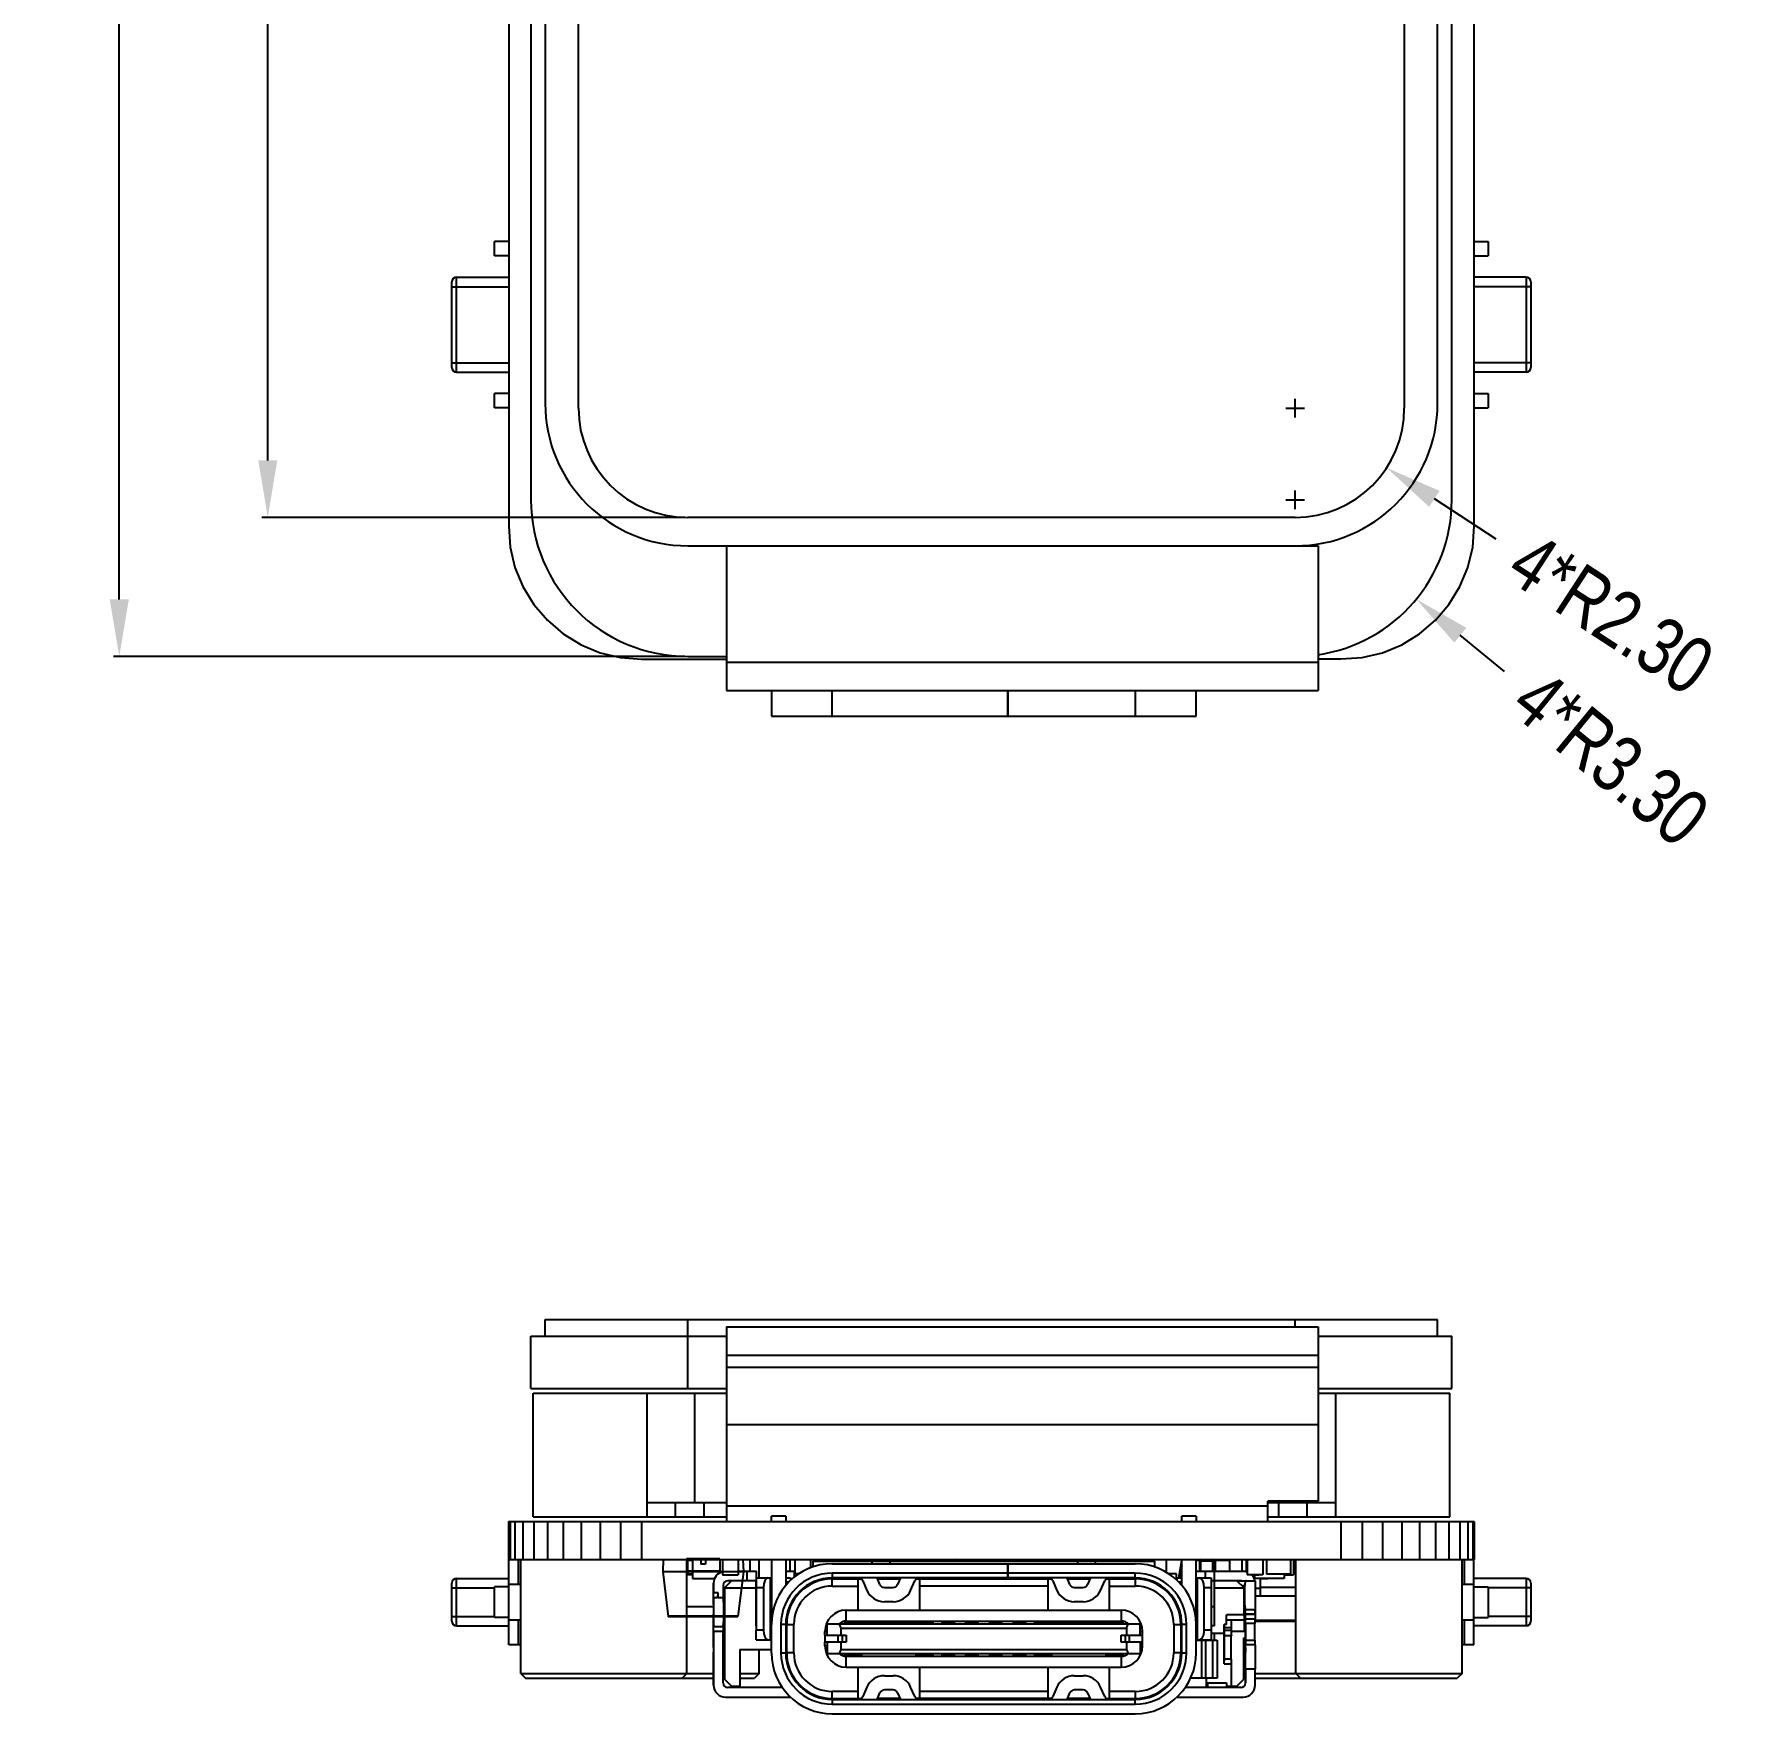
# Model space of a CAD drawing. Header units: inches. Extents: x -13 to 119, y -33 to 44.
# Drawn here: x 7.8 to 43.9, y -33.15 to 2.22 of the extents above; entities that cross this region are included whole.
import ezdxf

# ---------------------------------------------------------------- set-up
doc = ezdxf.new("R2010")
doc.units = ezdxf.units.IN
doc.header["$LTSCALE"] = 1.21
doc.header["$MEASUREMENT"] = 0
doc.header["$PDMODE"] = 3
doc.header["$PDSIZE"] = 0.3125
doc.layers.get('0').update_dxf_attribs({"linetype": 'CONTINUOUS'})
doc.layers.get('Defpoints').update_dxf_attribs({"linetype": 'CONTINUOUS'})
doc.layers.add('DIM', color=3, linetype='CONTINUOUS')
doc.styles.get("Standard").update_dxf_attribs({"font": 'txt', "width": 0.8})
doc.dimstyles.get("Standard").update_dxf_attribs({"dimtxt": 0.15625, "dimasz": 0.1875, "dimexe": 0.125, "dimexo": 0.0625, "dimgap": 0.09, "dimtad": 0, "dimtih": 1, "dimtoh": 1, "dimzin": 4, "dimdsep": 46, "dimtxsty": 'Standard', "dimblk": '_FILLED', "dimblk1": '_FILLED', "dimblk2": '_FILLED', "dimcen": 0.09, "dimazin": 1, "dimtp": 0.01, "dimtm": 0.01, "dimtfac": 1, "dimtofl": 0, "dimtmove": 0, "dimatfit": 3, "dimldrblk": '_FILLED', "dimfxl": 1, "dimtolj": 1, "dimtzin": 4, "dimarcsym": 0})

# ---------------------------------------------------------------- blocks, each defined once
blk = doc.blocks.new('_FILLED')
at = {"color": 0, "linetype": 'ByBlock'}
blk.add_solid([(0, 0), (-1, 0.167), (-1, -0.167)], dxfattribs=at)
blk = doc.blocks.new('*D2')
at = {"layer": 'Defpoints', "color": 0}
for p in [(21.562, 24.397), (12.721, -7.953), (21.562, -7.953)]:
    blk.add_point(p, dxfattribs=at)
at = {"layer": 'DIM', "color": 0, "lineweight": -2}
for p, q in [((21.499, 24.397), (12.596, 24.397)), ((12.721, 23.197), (12.721, 13.592)), ((12.721, -6.753), (12.721, 2.852)), ((21.499, -7.953), (12.596, -7.953))]:
    blk.add_line(p, q, dxfattribs=at)
at = {"layer": 'DIM', "color": 0, "lineweight": -2, "xscale": 1.2, "yscale": 1.2, "zscale": 1.2}
for p, rotation in [((12.721, 24.397), 90), ((12.721, -7.953), 270)]:
    blk.add_blockref('_FILLED', p, dxfattribs=dict(at, rotation=rotation))
at = {"layer": 'DIM', "color": 0, "insert": (12.721, 8.222), "char_height": 1.2, "attachment_point": 5, "rotation": 90}
blk.add_mtext('\\A1;32.35 LCD AA', dxfattribs=at)
blk = doc.blocks.new('*D14')
at = {"layer": 'Defpoints', "color": 0}
for p in [(21.562, 25.397), (9.594, -10.883), (21.562, -10.883)]:
    blk.add_point(p, dxfattribs=at)
at = {"layer": 'DIM', "color": 0, "lineweight": -2}
for p, q in [((21.499, 25.397), (9.469, 25.397)), ((9.594, 24.197), (9.594, 11.187)), ((9.594, -9.683), (9.594, 3.327)), ((21.499, -10.883), (9.469, -10.883))]:
    blk.add_line(p, q, dxfattribs=at)
at = {"layer": 'DIM', "color": 0, "lineweight": -2, "xscale": 1.2, "yscale": 1.2, "zscale": 1.2}
for p, rotation in [((9.594, 25.397), 90), ((9.594, -10.883), 270)]:
    blk.add_blockref('_FILLED', p, dxfattribs=dict(at, rotation=rotation))
at = {"layer": 'DIM', "color": 0, "insert": (9.594, 7.257), "char_height": 1.2, "attachment_point": 5, "rotation": 90}
blk.add_mtext('\\A1;36.28 LCM', dxfattribs=at)
blk = doc.blocks.new('*D19')
at = {"layer": 'Defpoints', "color": 0}
for p in [(34.352, -5.653), (36.279, -6.909)]:
    blk.add_point(p, dxfattribs=at)
at = {"layer": 'DIM', "color": 0, "lineweight": -2}
for p, q in [((34.154, -5.653), (34.55, -5.653)), ((34.352, -5.851), (34.352, -5.455)), ((38.583, -8.41), (37.284, -7.564))]:
    blk.add_line(p, q, dxfattribs=at)
at = {"layer": 'DIM', "color": 0, "lineweight": -2, "xscale": 1.2, "yscale": 1.2, "zscale": 1.2, "rotation": 146.9113772179473}
blk.add_blockref('_FILLED', (36.279, -6.909), dxfattribs=at)
at = {"layer": 'DIM', "color": 0, "insert": (41.004, -9.988), "char_height": 1.2, "attachment_point": 5, "rotation": 326.9114}
blk.add_mtext('\\A1;4*R2.30', dxfattribs=at)
blk = doc.blocks.new('*D20')
at = {"layer": 'Defpoints', "color": 0}
for p in [(34.352, -7.583), (36.903, -9.675)]:
    blk.add_point(p, dxfattribs=at)
at = {"layer": 'DIM', "color": 0, "lineweight": -2}
for p, q in [((34.352, -7.781), (34.352, -7.385)), ((34.154, -7.583), (34.55, -7.583)), ((38.759, -11.197), (37.831, -10.436))]:
    blk.add_line(p, q, dxfattribs=at)
at = {"layer": 'DIM', "color": 0, "lineweight": -2, "xscale": 1.2, "yscale": 1.2, "zscale": 1.2, "rotation": 140.6456642134006}
blk.add_blockref('_FILLED', (36.903, -9.675), dxfattribs=at)
at = {"layer": 'DIM', "color": 0, "insert": (40.994, -13.03), "char_height": 1.2, "attachment_point": 5, "rotation": 320.6457}
blk.add_mtext('\\A1;4*R3.30', dxfattribs=at)

msp = doc.modelspace()

# ---------------------------------------------------------------- linework, layer by layer
at = {"color": 7, "linetype": 'Continuous'}
for p, q in [((17.788, 22.649), (17.797, -8.141)), ((38.125, -8.141), (38.117, 22.649)), ((18.262, 22.097), (18.262, -7.583)), ((18.562, 22.097), (18.562, -5.553)), ((19.262, -5.653), (19.262, 22.097)), ((36.652, 22.097), (36.652, -5.653)), ((37.352, -5.553), (37.352, 22.097)), ((37.652, -7.583), (37.652, 22.097)), ((17.497, -2.446), (17.497, -2.146)), ((17.797, -2.146), (17.497, -2.146)), ((38.117, -2.146), (38.417, -2.146)), ((38.417, -2.146), (38.417, -2.446)), ((17.797, -2.446), (17.497, -2.446)), ((38.117, -2.446), (38.417, -2.446)), ((16.597, -4.796), (16.597, -2.996)), ((16.597, -3.096), (17.797, -3.096)), ((16.697, -4.896), (16.697, -2.896)), ((16.697, -2.896), (17.797, -2.896)), ((39.217, -2.896), (38.117, -2.896)), ((39.317, -3.096), (38.117, -3.096)), ((39.217, -2.896), (39.217, -4.896)), ((39.317, -2.996), (39.317, -4.796)), ((16.597, -4.696), (17.797, -4.696)), ((16.697, -4.896), (17.797, -4.896)), ((39.317, -4.696), (38.117, -4.696)), ((39.217, -4.896), (38.117, -4.896)), ((17.797, -5.346), (17.497, -5.346)), ((17.497, -5.646), (17.497, -5.346)), ((38.117, -5.346), (38.417, -5.346)), ((38.417, -5.346), (38.417, -5.646)), ((17.797, -5.646), (17.497, -5.646)), ((38.117, -5.646), (38.417, -5.646)), ((17.797, -8.141), (17.823, -8.579)), ((34.352, -7.953), (21.562, -7.953)), ((38.091, -8.579), (38.125, -8.141)), ((17.823, -8.579), (17.925, -9.006)), ((21.562, -8.553), (34.837, -8.553)), ((22.377, -8.553), (22.377, -11.603)), ((34.837, -8.553), (34.837, -11.603)), ((37.988, -9.006), (38.091, -8.579)), ((17.925, -9.006), (18.093, -9.412)), ((37.82, -9.412), (37.988, -9.006)), ((18.093, -9.412), (18.323, -9.786)), ((37.591, -9.786), (37.82, -9.412)), ((18.323, -9.786), (18.608, -10.12)), ((37.306, -10.12), (37.591, -9.786)), ((18.608, -10.12), (18.942, -10.406)), ((18.942, -10.406), (19.316, -10.635)), ((36.597, -10.635), (36.972, -10.406)), ((36.972, -10.406), (37.306, -10.12)), ((19.316, -10.635), (19.722, -10.803)), ((19.722, -10.803), (20.149, -10.906)), ((35.765, -10.906), (36.192, -10.803)), ((36.192, -10.803), (36.597, -10.635)), ((20.149, -10.906), (20.587, -10.94)), ((20.587, -10.94), (22.377, -10.939)), ((21.562, -10.883), (22.377, -10.883)), ((22.377, -11.003), (34.837, -11.003)), ((34.837, -10.932), (35.314, -10.931)), ((35.314, -10.931), (35.765, -10.906)), ((22.377, -11.603), (34.837, -11.603)), ((23.327, -11.603), (23.327, -12.138)), ((24.607, -12.137), (24.607, -11.603)), ((28.297, -11.603), (28.297, -12.137)), ((28.307, -11.722), (28.297, -11.722)), ((28.297, -11.807), (28.307, -11.807)), ((28.307, -12.137), (28.307, -11.603)), ((30.987, -11.603), (30.987, -12.137)), ((32.267, -12.137), (32.267, -11.603)), ((23.327, -12.138), (32.267, -12.137)), ((28.297, -12.037), (28.307, -12.037)), ((18.562, -25.2), (18.562, -24.85)), ((18.562, -24.85), (37.352, -24.85)), ((21.562, -26.3), (21.562, -24.85)), ((34.352, -25), (34.352, -24.85)), ((37.352, -25.2), (37.352, -24.85)), ((18.262, -26.3), (18.262, -25.2)), ((18.262, -25.2), (22.377, -25.2)), ((22.377, -25), (22.377, -29.1)), ((22.377, -25), (34.837, -25)), ((34.837, -25), (34.837, -28.672)), ((34.837, -25.2), (37.652, -25.2)), ((37.652, -26.3), (37.652, -25.2)), ((22.377, -25.6), (34.837, -25.6)), ((22.377, -25.849), (34.837, -25.849)), ((18.262, -26.3), (22.377, -26.3)), ((34.837, -26.3), (37.652, -26.3)), ((18.307, -29), (18.307, -26.4)), ((18.307, -26.4), (22.377, -26.4)), ((20.707, -29), (20.707, -26.4)), ((21.707, -26.4), (21.707, -28.7)), ((34.837, -26.4), (37.607, -26.4)), ((35.207, -29), (35.207, -26.4)), ((37.607, -29), (37.607, -26.4)), ((22.377, -27.059), (34.837, -27.059)), ((20.707, -28.7), (22.377, -28.7)), ((21.307, -29), (21.307, -28.7)), ((21.907, -29), (21.907, -28.7)), ((22.377, -28.774), (33.777, -28.774)), ((34.837, -28.672), (33.777, -28.672)), ((33.777, -29.1), (33.777, -28.672)), ((33.777, -28.7), (35.207, -28.7)), ((34.007, -29), (34.007, -28.7)), ((34.207, -28.672), (34.207, -28.7)), ((34.607, -29), (34.607, -28.7)), ((17.788, -29.1), (17.788, -29.9)), ((17.788, -29.1), (38.125, -29.1)), ((17.797, -29.1), (17.797, -29.9)), ((17.823, -29.1), (17.823, -29.9)), ((17.925, -29.1), (17.925, -29.9)), ((18.093, -29.1), (18.093, -29.9)), ((18.307, -29), (22.377, -29)), ((18.323, -29.1), (18.323, -29.9)), ((18.608, -29.1), (18.608, -29.9)), ((18.942, -29.1), (18.942, -29.9)), ((19.316, -29.1), (19.316, -29.9)), ((19.722, -29.1), (19.722, -29.9)), ((20.149, -29.1), (20.149, -29.9)), ((20.587, -29.1), (20.587, -29.9)), ((23.327, -29.1), (23.327, -28.99)), ((23.627, -28.99), (23.327, -28.99)), ((23.627, -28.99), (23.627, -29.1)), ((32.267, -28.99), (31.967, -28.99)), ((31.967, -29.1), (31.967, -28.99)), ((32.267, -28.99), (32.267, -29.1)), ((33.777, -29), (37.607, -29)), ((35.314, -29.1), (35.314, -29.9)), ((35.765, -29.1), (35.765, -29.9)), ((36.192, -29.1), (36.192, -29.9)), ((36.597, -29.1), (36.597, -29.9)), ((36.972, -29.1), (36.972, -29.9)), ((37.306, -29.1), (37.306, -29.9)), ((37.591, -29.1), (37.591, -29.9)), ((37.82, -29.1), (37.82, -29.9)), ((37.988, -29.1), (37.988, -29.9)), ((38.091, -29.1), (38.091, -29.9)), ((38.125, -29.1), (38.125, -29.9)), ((17.796, -29.9), (38.125, -29.9)), ((17.797, -31.7), (17.797, -29.9)), ((17.997, -30.428), (17.997, -29.9)), ((18.047, -32.3), (18.047, -29.9)), ((21.547, -32.3), (21.547, -29.9)), ((21.558, -29.925), (21.558, -30.2)), ((21.664, -29.925), (21.558, -29.925)), ((21.633, -29.9), (21.633, -29.925)), ((21.664, -29.9), (21.664, -30.3)), ((22.292, -29.9), (22.292, -30.225)), ((22.622, -29.9), (22.622, -30.225)), ((22.873, -29.9), (22.873, -30.15)), ((23.067, -30.29), (23.067, -29.9)), ((23.327, -29.9), (23.327, -31.27)), ((23.627, -29.9), (23.627, -30.446)), ((23.715, -29.9), (23.715, -30.15)), ((23.816, -29.9), (23.816, -30.2)), ((24.146, -29.9), (24.146, -30.078)), ((24.197, -29.94), (24.197, -30.059)), ((24.197, -29.94), (31.397, -29.94)), ((24.347, -29.94), (24.347, -29.9)), ((24.597, -29.9), (24.597, -29.94)), ((24.612, -29.94), (24.612, -29.9)), ((24.657, -29.94), (24.657, -29.9)), ((25.157, -29.94), (25.157, -29.9)), ((25.387, -29.9), (25.387, -29.94)), ((25.407, -29.94), (25.407, -29.9)), ((25.447, -29.99), (25.447, -29.94)), ((25.647, -29.9), (25.647, -29.94)), ((25.827, -29.99), (25.827, -29.94)), ((25.829, -29.9), (25.829, -29.94)), ((25.947, -29.94), (25.947, -29.9)), ((26.147, -29.9), (26.147, -29.94)), ((26.34, -29.9), (26.34, -29.94)), ((26.447, -29.94), (26.447, -29.9)), ((26.647, -29.9), (26.647, -29.94)), ((26.67, -29.9), (26.67, -29.94)), ((26.947, -29.94), (26.947, -29.9)), ((27.147, -29.9), (27.147, -29.94)), ((27.194, -29.931), (27.194, -29.94)), ((27.194, -29.931), (27.447, -29.931)), ((27.225, -29.94), (27.225, -29.9)), ((27.447, -29.94), (27.447, -29.9)), ((27.647, -29.9), (27.647, -29.94)), ((27.947, -29.94), (27.947, -29.9)), ((28.147, -29.9), (28.147, -29.94)), ((28.353, -29.9), (28.353, -29.94)), ((28.447, -29.94), (28.447, -29.9)), ((28.647, -29.9), (28.647, -29.94)), ((28.865, -29.9), (28.865, -29.94)), ((28.947, -29.94), (28.947, -29.9)), ((29.147, -29.9), (29.147, -29.94)), ((29.195, -29.9), (29.195, -29.94)), ((29.447, -29.94), (29.447, -29.9)), ((29.647, -29.9), (29.647, -29.94)), ((29.706, -29.9), (29.706, -29.94)), ((29.767, -29.94), (29.767, -29.99)), ((29.947, -29.94), (29.947, -29.9)), ((30.147, -29.99), (30.147, -29.94)), ((30.187, -29.9), (30.187, -29.94)), ((30.207, -29.94), (30.207, -29.9)), ((30.437, -29.94), (30.437, -29.9)), ((30.937, -29.94), (30.937, -29.9)), ((30.987, -29.9), (30.987, -29.94)), ((31.007, -29.94), (31.007, -29.9)), ((31.247, -29.9), (31.247, -29.94)), ((31.309, -29.92), (31.247, -29.92)), ((31.309, -29.9), (31.309, -29.94)), ((31.397, -30.059), (31.397, -29.94)), ((31.639, -29.9), (31.639, -30.17)), ((31.901, -30.29), (31.967, -29.92)), ((31.967, -30.446), (31.967, -29.9)), ((32.267, -31.268), (32.267, -29.9)), ((32.267, -29.917), (32.338, -29.917)), ((32.338, -29.9), (32.338, -29.928)), ((32.338, -29.931), (32.643, -29.931)), ((32.338, -29.931), (32.338, -30.15)), ((32.368, -30.15), (32.368, -29.9)), ((32.612, -29.9), (32.612, -30.15)), ((32.643, -30.15), (32.643, -29.931)), ((32.668, -29.9), (32.668, -30.15)), ((32.668, -29.917), (32.973, -29.917)), ((32.973, -29.9), (32.973, -30.15)), ((33.227, -29.9), (33.227, -30.15)), ((33.322, -29.9), (33.322, -30.15)), ((33.341, -29.9), (33.341, -30.225)), ((33.671, -29.9), (33.671, -30.225)), ((33.752, -29.9), (33.752, -30.2)), ((34.252, -29.9), (34.252, -30.2)), ((34.319, -29.9), (34.319, -30.225)), ((34.319, -29.917), (34.367, -29.917)), ((34.367, -32.3), (34.367, -29.9)), ((37.867, -32.3), (37.867, -29.9)), ((37.917, -30.428), (37.917, -29.9)), ((38.117, -31.7), (38.117, -29.9)), ((16.697, -31.3), (16.697, -30.3)), ((16.697, -30.3), (17.797, -30.3)), ((21.664, -30.225), (21.547, -30.225)), ((21.558, -30.2), (21.664, -30.2)), ((21.583, -30.225), (21.583, -30.2)), ((21.633, -30.2), (21.633, -30.225)), ((21.664, -30.3), (22.129, -30.3)), ((21.936, -30), (21.836, -30)), ((22.009, -30.3), (22.009, -30.301)), ((22.009, -30.301), (22.128, -30.301)), ((22.083, -30.301), (22.083, -30.3)), ((22.292, -30.225), (22.622, -30.225)), ((22.373, -30.225), (22.373, -30.235)), ((22.531, -30.235), (22.373, -30.235)), ((22.377, -30.225), (22.377, -30.235)), ((22.527, -30.225), (22.527, -30.235)), ((22.531, -30.225), (22.531, -30.235)), ((22.622, -30.15), (23.008, -30.15)), ((22.808, -30.15), (22.808, -30.348)), ((23.007, -30.29), (23.007, -31.39)), ((23.007, -30.29), (23.327, -30.29)), ((23.008, -30.29), (23.008, -30.15)), ((23.307, -31.59), (23.307, -30.29)), ((23.316, -30.29), (23.327, -30.279)), ((23.327, -30.281), (23.318, -30.29)), ((23.627, -30.15), (23.809, -30.15)), ((23.627, -30.29), (23.707, -30.29)), ((23.742, -30.332), (23.707, -30.29)), ((23.715, -30.3), (23.773, -30.3)), ((23.809, -30.272), (23.809, -30.15)), ((23.911, -30.2), (23.809, -30.2)), ((24.602, -30.31), (25.215, -30.31)), ((24.607, -29.99), (30.987, -29.99)), ((24.607, -30.19), (24.607, -30.29)), ((28.297, -30.19), (24.607, -30.19)), ((28.307, -30.29), (24.607, -30.29)), ((24.607, -30.46), (24.607, -30.31)), ((25.147, -30.31), (25.147, -30.97)), ((25.611, -30.43), (25.55, -30.29)), ((25.558, -30.31), (26.035, -30.31)), ((25.827, -30.31), (25.827, -30.29)), ((26.044, -30.29), (25.982, -30.43)), ((26.378, -30.31), (29.215, -30.31)), ((26.447, -30.97), (26.447, -30.31)), ((26.725, -30.31), (26.697, -30.29)), ((26.847, -30.29), (26.847, -30.31)), ((27.248, -30.31), (27.22, -30.29)), ((28.297, -29.99), (28.297, -30.29)), ((28.297, -30.02), (28.307, -30.02)), ((28.307, -30.29), (28.307, -29.99)), ((30.987, -30.19), (28.307, -30.19)), ((30.987, -30.29), (28.307, -30.29)), ((28.374, -30.29), (28.345, -30.31)), ((28.747, -30.31), (28.747, -30.29)), ((28.897, -30.29), (28.868, -30.31)), ((29.147, -30.31), (29.147, -30.97)), ((29.611, -30.43), (29.55, -30.29)), ((29.558, -30.31), (30.035, -30.31)), ((29.767, -30.29), (29.767, -30.31)), ((30.044, -30.29), (29.982, -30.43)), ((30.378, -30.31), (30.992, -30.31)), ((30.447, -30.97), (30.447, -30.31)), ((30.987, -30.29), (30.987, -30.19)), ((30.987, -30.31), (30.987, -30.46)), ((31.858, -30.2), (31.683, -30.2)), ((31.887, -30.29), (31.852, -30.331)), ((31.858, -30.324), (31.858, -30.2)), ((31.887, -30.29), (31.967, -30.29)), ((31.967, -30.031), (31.921, -30.29)), ((32.267, -30.15), (33.341, -30.15)), ((32.267, -30.29), (32.287, -30.29)), ((32.287, -30.29), (32.587, -30.29)), ((32.287, -30.29), (32.287, -31.59)), ((32.457, -30.15), (32.457, -30.29)), ((32.587, -30.29), (32.587, -31.59)), ((32.658, -30.348), (32.658, -30.15)), ((33.671, -30.225), (33.341, -30.225)), ((33.433, -30.225), (33.433, -30.235)), ((33.59, -30.235), (33.433, -30.235)), ((34.122, -30.3), (33.487, -30.3)), ((33.507, -30.3), (33.507, -30.235)), ((33.511, -30.225), (33.511, -30.235)), ((33.59, -30.225), (33.59, -30.235)), ((33.617, -30.3), (33.617, -30.665)), ((33.627, -30.301), (33.627, -30.3)), ((33.627, -30.301), (33.777, -30.301)), ((33.666, -30.301), (33.666, -30.3)), ((33.697, -30.301), (33.697, -30.3)), ((33.698, -30.3), (33.698, -30.301)), ((33.731, -30.301), (33.731, -30.3)), ((33.752, -30.2), (34.252, -30.2)), ((33.777, -30.301), (33.777, -30.3)), ((33.948, -30.201), (33.948, -30.2)), ((33.948, -30.201), (34.068, -30.201)), ((34.007, -30.201), (34.007, -30.2)), ((34.068, -30.201), (34.068, -30.2)), ((34.122, -30.2), (34.122, -30.3)), ((34.122, -30.225), (34.319, -30.225)), ((34.228, -30.235), (34.122, -30.235)), ((34.224, -30.225), (34.224, -30.235)), ((34.228, -30.225), (34.228, -30.235)), ((39.217, -30.3), (38.117, -30.3)), ((39.217, -30.3), (39.217, -31.3)), ((16.597, -31.2), (16.597, -30.4)), ((16.597, -30.5), (17.497, -30.5)), ((17.497, -31.125), (17.497, -30.475)), ((17.797, -30.475), (17.497, -30.475)), ((18.047, -30.428), (17.795, -30.428)), ((22.106, -30.852), (22.106, -30.4)), ((22.106, -30.4), (22.108, -30.4)), ((22.108, -30.4), (22.108, -30.602)), ((22.108, -30.702), (22.108, -30.602)), ((22.204, -30.602), (22.108, -30.602)), ((22.204, -30.702), (22.204, -30.602)), ((22.308, -30.448), (22.308, -30.702)), ((22.336, -30.5), (22.486, -30.35)), ((22.336, -30.702), (22.336, -30.5)), ((22.337, -30.5), (22.336, -30.5)), ((22.487, -30.35), (22.337, -30.5)), ((22.337, -30.5), (22.337, -30.702)), ((22.338, -30.5), (22.488, -30.35)), ((22.338, -31.7), (22.338, -30.5)), ((22.338, -30.5), (22.338, -32.42)), ((22.338, -30.5), (22.998, -30.5)), ((23.007, -30.348), (22.408, -30.348)), ((22.488, -30.35), (22.486, -30.35)), ((23.007, -30.35), (22.488, -30.35)), ((22.873, -30.348), (22.873, -30.35)), ((22.998, -30.35), (22.998, -30.5)), ((22.998, -30.5), (22.998, -31.3)), ((23.007, -30.49), (23.157, -30.49)), ((23.157, -30.49), (23.157, -31.39)), ((23.647, -30.38), (23.647, -30.427)), ((23.689, -30.38), (23.647, -30.38)), ((24.607, -30.46), (25.147, -30.46)), ((25.248, -30.349), (25.337, -30.551)), ((25.703, -30.49), (25.891, -30.49)), ((26.257, -30.551), (26.346, -30.349)), ((29.147, -30.46), (26.447, -30.46)), ((29.248, -30.349), (29.337, -30.551)), ((29.703, -30.49), (29.891, -30.49)), ((30.257, -30.551), (30.346, -30.349)), ((30.447, -30.46), (30.987, -30.46)), ((31.947, -30.38), (31.904, -30.38)), ((31.947, -30.38), (31.947, -30.426)), ((32.437, -30.49), (32.587, -30.49)), ((32.437, -31.39), (32.437, -30.49)), ((33.208, -30.348), (32.587, -30.348)), ((32.658, -30.35), (32.587, -30.35)), ((32.656, -30.35), (32.656, -30.348)), ((33.128, -30.35), (32.658, -30.35)), ((32.658, -30.5), (32.658, -30.35)), ((32.658, -30.9), (32.658, -30.35)), ((32.658, -30.5), (33.278, -30.5)), ((32.658, -31.3), (32.658, -30.5)), ((33.007, -30.35), (33.007, -30.348)), ((33.117, -30.35), (33.117, -30.348)), ((33.278, -30.5), (33.128, -30.35)), ((33.13, -30.352), (33.135, -30.35)), ((33.135, -30.35), (33.508, -30.35)), ((33.228, -30.45), (33.293, -30.45)), ((33.278, -31.07), (33.278, -30.5)), ((33.293, -30.86), (33.293, -30.45)), ((33.508, -30.35), (33.508, -31.15)), ((33.617, -30.51), (33.508, -30.51)), ((33.508, -30.665), (34.367, -30.665)), ((33.617, -30.485), (34.367, -30.485)), ((38.119, -30.428), (37.867, -30.428)), ((38.117, -30.475), (38.417, -30.475)), ((38.417, -30.475), (38.417, -31.125)), ((39.317, -30.5), (38.417, -30.5)), ((39.317, -30.4), (39.317, -31.2)), ((22.106, -30.9), (21.547, -30.9)), ((22.106, -30.852), (22.106, -30.952)), ((22.106, -30.952), (22.106, -31.052)), ((22.108, -30.702), (22.108, -31.312)), ((22.108, -30.702), (22.179, -30.702)), ((22.204, -30.702), (22.338, -30.702)), ((22.319, -30.802), (22.319, -31.212)), ((22.319, -30.802), (22.338, -30.802)), ((23.007, -30.9), (22.998, -30.9)), ((23.327, -30.69), (23.307, -30.69)), ((23.307, -30.84), (23.327, -30.84)), ((23.327, -31.04), (23.307, -31.04)), ((24.902, -31.2), (24.902, -30.97)), ((24.902, -30.97), (30.692, -30.97)), ((25.891, -30.79), (25.703, -30.79)), ((29.891, -30.79), (29.703, -30.79)), ((30.692, -30.97), (30.692, -31.2)), ((32.287, -30.69), (32.267, -30.69)), ((32.267, -30.84), (32.287, -30.84)), ((32.287, -31.04), (32.267, -31.04)), ((32.658, -30.9), (32.587, -30.9)), ((33.293, -30.86), (33.278, -30.86)), ((33.482, -30.96), (33.278, -30.96)), ((33.306, -31.752), (33.306, -31.022)), ((16.597, -31.1), (17.497, -31.1)), ((16.697, -31.3), (17.797, -31.3)), ((17.797, -31.125), (17.497, -31.125)), ((17.795, -31.172), (18.047, -31.172)), ((17.997, -31.7), (17.997, -31.172)), ((21.818, -31.1), (21.955, -31.1)), ((22.106, -31.75), (22.106, -31.05)), ((22.106, -31.2), (22.106, -31.052)), ((22.106, -31.752), (22.106, -31.052)), ((22.108, -31.412), (22.108, -31.312)), ((22.108, -31.312), (22.338, -31.312)), ((22.308, -31.297), (22.308, -31.312)), ((22.308, -31.312), (22.308, -31.412)), ((22.338, -31.212), (22.319, -31.212)), ((22.336, -31.6), (22.336, -31.312)), ((22.337, -31.312), (22.337, -31.7)), ((23.007, -31.3), (22.998, -31.3)), ((23.007, -31.59), (23.007, -31.39)), ((23.157, -31.39), (23.007, -31.39)), ((23.307, -31.19), (23.327, -31.19)), ((23.327, -31.87), (23.327, -31.27)), ((23.527, -31.27), (23.527, -31.87)), ((23.627, -31.27), (23.527, -31.27)), ((23.627, -31.27), (23.627, -31.87)), ((23.647, -31.078), (23.647, -31.27)), ((23.647, -31.87), (23.647, -31.27)), ((23.647, -31.27), (23.797, -31.27)), ((23.797, -31.87), (23.797, -31.27)), ((24.502, -31.495), (24.502, -31.26)), ((31.092, -31.26), (24.502, -31.26)), ((24.792, -31.345), (24.758, -31.26)), ((24.792, -31.495), (24.792, -31.345)), ((24.792, -31.345), (30.802, -31.345)), ((24.872, -31.254), (24.872, -31.22)), ((26.372, -31.22), (24.872, -31.22)), ((24.872, -31.259), (24.872, -31.254)), ((24.902, -31.2), (30.692, -31.2)), ((25.222, -31.22), (25.222, -31.26)), ((26.372, -31.26), (26.372, -31.22)), ((26.722, -31.22), (26.372, -31.22)), ((26.722, -31.22), (26.722, -31.26)), ((26.722, -31.255), (26.922, -31.255)), ((27.172, -31.22), (26.922, -31.22)), ((26.922, -31.26), (26.922, -31.22)), ((27.172, -31.22), (27.172, -31.26)), ((27.172, -31.255), (27.422, -31.255)), ((27.672, -31.22), (27.422, -31.22)), ((27.422, -31.26), (27.422, -31.22)), ((27.672, -31.22), (27.672, -31.26)), ((27.672, -31.255), (27.922, -31.255)), ((28.172, -31.22), (27.922, -31.22)), ((27.922, -31.26), (27.922, -31.22)), ((28.172, -31.22), (28.172, -31.26)), ((28.172, -31.255), (28.422, -31.255)), ((28.672, -31.22), (28.422, -31.22)), ((28.422, -31.26), (28.422, -31.22)), ((28.672, -31.22), (28.672, -31.26)), ((28.672, -31.255), (28.872, -31.255)), ((30.372, -31.22), (28.872, -31.22)), ((28.872, -31.26), (28.872, -31.22)), ((29.222, -31.22), (29.222, -31.26)), ((30.722, -31.22), (30.372, -31.22)), ((30.372, -31.26), (30.372, -31.22)), ((30.722, -31.22), (30.722, -31.254)), ((30.722, -31.259), (30.722, -31.254)), ((30.802, -31.345), (30.836, -31.26)), ((30.802, -31.345), (30.802, -31.495)), ((31.092, -31.495), (31.092, -31.26)), ((31.797, -31.27), (31.947, -31.27)), ((31.797, -31.27), (31.797, -31.87)), ((31.947, -31.077), (31.947, -31.27)), ((31.947, -31.27), (31.947, -31.87)), ((32.067, -31.27), (31.967, -31.27)), ((31.967, -31.87), (31.967, -31.27)), ((32.067, -31.87), (32.067, -31.27)), ((32.267, -31.19), (32.287, -31.19)), ((32.267, -31.87), (32.267, -31.27)), ((32.587, -31.39), (32.437, -31.39)), ((32.658, -31.3), (32.587, -31.3)), ((32.908, -31.272), (32.857, -31.272)), ((32.857, -31.272), (32.857, -31.45)), ((32.859, -31.337), (32.858, -31.272)), ((32.859, -31.337), (33.009, -31.337)), ((32.859, -31.4), (32.859, -31.337)), ((33.009, -31.4), (32.859, -31.4)), ((32.859, -31.5), (32.859, -31.4)), ((33.278, -31.07), (32.908, -31.07)), ((32.908, -31.272), (32.908, -31.07)), ((32.908, -31.17), (33.278, -31.17)), ((33.008, -31.17), (33.009, -31.337)), ((33.009, -31.337), (33.009, -31.4)), ((33.009, -31.4), (33.009, -31.5)), ((33.277, -31.17), (33.277, -31.42)), ((33.278, -31.05), (33.306, -31.05)), ((33.278, -31.07), (33.278, -31.17)), ((33.306, -31.15), (33.278, -31.15)), ((33.307, -31.25), (33.307, -31.15)), ((33.507, -31.25), (33.307, -31.25)), ((33.307, -31.25), (33.307, -31.698)), ((33.508, -31.05), (33.308, -31.05)), ((33.308, -31.15), (33.308, -31.05)), ((33.508, -31.06), (33.308, -31.06)), ((33.308, -31.15), (33.508, -31.15)), ((33.507, -31.15), (33.507, -31.25)), ((34.367, -31.184), (33.507, -31.184)), ((33.507, -31.2), (34.367, -31.2)), ((33.507, -31.6), (33.507, -31.25)), ((37.867, -31.172), (38.119, -31.172)), ((37.917, -31.7), (37.917, -31.172)), ((38.117, -31.125), (38.417, -31.125)), ((39.217, -31.3), (38.117, -31.3)), ((39.317, -31.1), (38.417, -31.1)), ((18.047, -31.7), (17.797, -31.7)), ((22.106, -31.75), (22.106, -31.6)), ((22.106, -31.752), (22.106, -31.75)), ((22.106, -31.752), (22.106, -31.852)), ((22.108, -31.412), (22.108, -32.55)), ((22.108, -31.412), (22.308, -31.412)), ((22.308, -32.5), (22.308, -31.412)), ((22.336, -31.6), (22.308, -31.6)), ((22.308, -31.75), (22.336, -31.75)), ((22.336, -31.6), (22.336, -31.75)), ((22.336, -31.75), (22.336, -31.85)), ((22.338, -31.7), (22.337, -31.7)), ((23.007, -31.59), (23.327, -31.59)), ((23.627, -31.495), (23.647, -31.495)), ((23.647, -31.645), (23.627, -31.645)), ((23.641, -31.645), (23.641, -31.495)), ((24.452, -31.495), (24.452, -31.42)), ((24.452, -31.42), (24.502, -31.42)), ((24.452, -31.495), (24.452, -31.645)), ((24.452, -31.495), (24.902, -31.495)), ((24.452, -31.72), (24.452, -31.645)), ((24.902, -31.645), (24.452, -31.645)), ((24.502, -31.72), (24.452, -31.72)), ((24.459, -31.645), (24.459, -31.495)), ((24.502, -31.645), (24.502, -31.88)), ((24.727, -31.495), (24.727, -31.645)), ((24.792, -31.795), (24.792, -31.645)), ((24.82, -31.645), (24.82, -31.495)), ((24.902, -31.495), (24.902, -31.645)), ((30.692, -31.495), (31.142, -31.495)), ((30.692, -31.645), (30.692, -31.495)), ((31.142, -31.645), (30.692, -31.645)), ((30.774, -31.495), (30.774, -31.645)), ((30.802, -31.645), (30.802, -31.795)), ((30.867, -31.645), (30.867, -31.495)), ((31.092, -31.42), (31.142, -31.42)), ((31.092, -31.645), (31.092, -31.88)), ((31.142, -31.72), (31.092, -31.72)), ((31.135, -31.495), (31.135, -31.645)), ((31.142, -31.495), (31.142, -31.42)), ((31.142, -31.645), (31.142, -31.495)), ((31.142, -31.72), (31.142, -31.645)), ((31.947, -31.495), (31.967, -31.495)), ((31.967, -31.645), (31.947, -31.645)), ((31.952, -31.495), (31.952, -31.645)), ((32.287, -31.59), (32.267, -31.59)), ((32.267, -31.6), (32.709, -31.6)), ((32.287, -31.59), (32.587, -31.59)), ((32.39, -32.4), (32.39, -31.6)), ((32.464, -31.6), (32.464, -32.4)), ((32.47, -31.59), (32.47, -31.6)), ((32.506, -31.59), (32.506, -31.6)), ((32.587, -31.45), (32.857, -31.45)), ((32.613, -31.6), (32.613, -32.4)), ((32.656, -31.6), (32.656, -31.45)), ((32.657, -31.6), (32.657, -31.45)), ((32.709, -31.6), (32.709, -32.4)), ((32.856, -31.45), (32.856, -31.5)), ((32.856, -31.45), (32.856, -31.5)), ((32.856, -31.5), (32.858, -31.5)), ((32.858, -31.5), (32.858, -31.563)), ((32.858, -31.563), (32.859, -32.037)), ((32.859, -31.5), (33.016, -31.5)), ((32.859, -32), (32.859, -31.5)), ((33.277, -31.42), (33.009, -31.42)), ((33.009, -32), (33.009, -31.5)), ((33.016, -31.51), (33.009, -31.51)), ((33.016, -31.5), (33.016, -31.51)), ((33.276, -31.55), (33.306, -31.55)), ((33.276, -32.42), (33.276, -31.55)), ((33.306, -31.75), (33.276, -31.75)), ((33.306, -31.752), (33.306, -31.852)), ((33.307, -31.6), (33.507, -31.6)), ((33.307, -31.7), (33.307, -31.698)), ((33.508, -31.7), (33.308, -31.7)), ((33.308, -32.21), (33.308, -31.7)), ((33.507, -31.6), (33.507, -31.7)), ((33.508, -31.7), (33.508, -32.21)), ((38.117, -31.7), (37.867, -31.7)), ((22.106, -32.55), (22.106, -31.852)), ((22.106, -31.852), (22.106, -31.852)), ((22.308, -31.85), (22.336, -31.85)), ((22.336, -32.42), (22.336, -31.85)), ((22.658, -31.8), (22.658, -32.57)), ((22.658, -31.8), (23.327, -31.8)), ((23.067, -32.3), (23.067, -31.8)), ((23.527, -31.87), (23.627, -31.87)), ((23.797, -31.87), (23.647, -31.87)), ((24.502, -31.88), (31.092, -31.88)), ((24.758, -31.88), (24.792, -31.795)), ((24.792, -31.795), (30.802, -31.795)), ((24.872, -31.885), (24.872, -31.88)), ((24.872, -31.92), (24.872, -31.885)), ((24.872, -31.92), (25.222, -31.92)), ((24.902, -32.17), (24.902, -31.94)), ((24.902, -31.94), (30.692, -31.94)), ((25.222, -31.88), (25.222, -31.92)), ((26.372, -31.92), (26.372, -31.88)), ((26.372, -31.92), (26.722, -31.92)), ((26.722, -31.88), (26.722, -31.92)), ((26.922, -31.92), (26.922, -31.88)), ((26.922, -31.92), (27.172, -31.92)), ((27.172, -31.88), (27.172, -31.92)), ((27.422, -31.92), (27.422, -31.88)), ((27.422, -31.92), (27.672, -31.92)), ((27.672, -31.88), (27.672, -31.92)), ((27.922, -31.92), (27.922, -31.88)), ((27.922, -31.92), (28.172, -31.92)), ((28.172, -31.88), (28.172, -31.92)), ((28.422, -31.92), (28.422, -31.88)), ((28.422, -31.92), (28.672, -31.92)), ((28.672, -31.88), (28.672, -31.92)), ((28.872, -31.92), (28.872, -31.88)), ((28.872, -31.92), (29.222, -31.92)), ((29.222, -31.88), (29.222, -31.92)), ((30.372, -31.92), (30.372, -31.88)), ((30.372, -31.92), (30.722, -31.92)), ((30.692, -31.94), (30.692, -32.17)), ((30.722, -31.885), (30.722, -31.92)), ((30.802, -31.795), (30.836, -31.88)), ((31.947, -31.87), (31.797, -31.87)), ((31.967, -31.87), (32.067, -31.87)), ((33.009, -32), (32.859, -32)), ((32.859, -32.1), (32.859, -32)), ((32.859, -32.1), (33.009, -32.1)), ((33.007, -32.1), (33.006, -32.57)), ((33.009, -32), (33.009, -32.1)), ((33.306, -31.85), (33.276, -31.85)), ((33.306, -32.5), (33.306, -31.852)), ((18.047, -32.3), (18.147, -32.4)), ((18.047, -32.3), (22.106, -32.3)), ((18.147, -32.4), (22.106, -32.4)), ((21.547, -32.3), (21.447, -32.4)), ((22.308, -32.3), (22.336, -32.3)), ((22.308, -32.4), (22.336, -32.4)), ((22.486, -32.57), (22.336, -32.42)), ((22.338, -32.42), (22.336, -32.42)), ((22.338, -32.42), (22.488, -32.57)), ((22.658, -32.3), (23.067, -32.3)), ((22.658, -32.4), (22.967, -32.4)), ((23.067, -32.3), (22.967, -32.4)), ((23.797, -32.419), (23.797, -32.385)), ((24.902, -32.17), (30.692, -32.17)), ((25.147, -32.17), (25.147, -32.83)), ((25.703, -32.35), (25.891, -32.35)), ((26.447, -32.83), (26.447, -32.17)), ((29.147, -32.17), (29.147, -32.83)), ((29.703, -32.35), (29.891, -32.35)), ((30.447, -32.83), (30.447, -32.17)), ((31.797, -32.421), (31.797, -32.385)), ((32.709, -32.4), (32.147, -32.4)), ((32.476, -32.4), (32.476, -32.57)), ((33.126, -32.57), (33.276, -32.42)), ((33.276, -32.3), (33.306, -32.3)), ((33.276, -32.4), (33.306, -32.4)), ((33.508, -32.21), (33.308, -32.21)), ((33.308, -32.21), (33.308, -32.5)), ((33.508, -32.55), (33.508, -32.21)), ((33.508, -32.3), (37.867, -32.3)), ((33.508, -32.4), (37.767, -32.4)), ((34.367, -32.3), (34.467, -32.4)), ((37.867, -32.3), (37.767, -32.4)), ((22.108, -32.55), (22.106, -32.55)), ((22.358, -32.8), (23.734, -32.8)), ((23.562, -32.6), (22.408, -32.6)), ((22.486, -32.57), (22.658, -32.57)), ((23.892, -32.54), (23.919, -32.54)), ((24.602, -32.83), (25.215, -32.83)), ((24.607, -32.83), (24.607, -32.68)), ((25.147, -32.68), (24.607, -32.68)), ((24.607, -32.85), (24.607, -32.95)), ((24.607, -32.85), (30.987, -32.85)), ((25.337, -32.588), (25.248, -32.79)), ((25.55, -32.85), (25.611, -32.709)), ((26.035, -32.83), (25.558, -32.83)), ((25.891, -32.65), (25.703, -32.65)), ((25.982, -32.709), (26.044, -32.85)), ((26.346, -32.79), (26.257, -32.588)), ((29.215, -32.83), (26.378, -32.83)), ((29.147, -32.68), (26.447, -32.68)), ((29.337, -32.588), (29.248, -32.79)), ((29.55, -32.85), (29.611, -32.709)), ((30.035, -32.83), (29.558, -32.83)), ((29.891, -32.65), (29.703, -32.65)), ((29.982, -32.709), (30.044, -32.85)), ((30.346, -32.79), (30.257, -32.588)), ((30.378, -32.83), (30.992, -32.83)), ((30.987, -32.68), (30.447, -32.68)), ((30.987, -32.68), (30.987, -32.83)), ((30.987, -32.95), (30.987, -32.85)), ((31.702, -32.54), (31.674, -32.54)), ((31.86, -32.8), (33.258, -32.8)), ((33.208, -32.6), (32.032, -32.6)), ((32.476, -32.57), (32.507, -32.57)), ((32.507, -32.5), (32.507, -32.6)), ((32.508, -32.5), (32.908, -32.5)), ((32.508, -32.6), (32.508, -32.5)), ((32.908, -32.5), (32.908, -32.6)), ((32.908, -32.57), (33.006, -32.57)), ((33.006, -32.57), (33.126, -32.57)), ((33.306, -32.5), (33.308, -32.5)), ((24.607, -32.95), (30.987, -32.95)), ((24.607, -33.15), (30.987, -33.15))]:
    msp.add_line(p, q, dxfattribs=at)
at = {"color": 6, "linetype": 'Continuous'}
for p, q in [((21.049, -29.9), (21.036, -30.16)), ((21.536, -29.89), (21.536, -30.15)), ((22.236, -29.89), (21.536, -29.89)), ((21.836, -29.9), (21.836, -30)), ((21.936, -29.9), (21.936, -30)), ((22.236, -29.89), (22.236, -30.15)), ((22.722, -29.9), (22.736, -30.159)), ((21.036, -30.16), (21.151, -31.1)), ((22.736, -30.16), (21.036, -30.16)), ((22.236, -30.15), (21.536, -30.15)), ((22.736, -30.159), (22.62, -31.1)), ((21.151, -31.1), (21.151, -31.095)), ((22.621, -31.095), (21.151, -31.095)), ((21.151, -31.1), (21.818, -31.1)), ((21.761, -31.095), (21.761, -31.1)), ((21.765, -31.095), (21.765, -31.1)), ((21.803, -31.095), (21.803, -31.1)), ((21.806, -31.095), (21.806, -31.1)), ((21.807, -31.095), (21.807, -31.1)), ((21.817, -31.1), (21.817, -31.095)), ((21.818, -31.095), (21.818, -31.1)), ((21.819, -31.095), (21.819, -31.1)), ((21.823, -31.1), (21.823, -31.095)), ((21.826, -31.1), (21.826, -31.095)), ((21.833, -31.095), (21.833, -31.1)), ((21.835, -31.095), (21.835, -31.1)), ((21.837, -31.1), (21.837, -31.095)), ((21.838, -31.1), (21.838, -31.095)), ((21.844, -31.095), (21.844, -31.1)), ((21.844, -31.095), (21.844, -31.1)), ((21.846, -31.1), (21.846, -31.095)), ((21.854, -31.1), (21.854, -31.095)), ((21.855, -31.1), (21.855, -31.095)), ((21.859, -31.1), (21.859, -31.095)), ((21.873, -31.1), (21.873, -31.095)), ((21.874, -31.095), (21.874, -31.1)), ((21.881, -31.095), (21.881, -31.1)), ((21.883, -31.1), (21.883, -31.095)), ((21.886, -31.1), (21.886, -31.095)), ((21.886, -31.095), (21.886, -31.1)), ((21.886, -31.1), (21.886, -31.095)), ((21.887, -31.1), (21.887, -31.095)), ((21.889, -31.095), (21.889, -31.1)), ((21.898, -31.095), (21.898, -31.1)), ((21.902, -31.095), (21.902, -31.1)), ((21.907, -31.095), (21.907, -31.1)), ((21.908, -31.1), (21.908, -31.095)), ((21.922, -31.1), (21.922, -31.095)), ((21.926, -31.095), (21.926, -31.1)), ((21.934, -31.1), (21.934, -31.095)), ((21.943, -31.095), (21.943, -31.1)), ((21.952, -31.095), (21.952, -31.1)), ((21.952, -31.095), (21.952, -31.1)), ((21.955, -31.1), (21.955, -31.095)), ((21.955, -31.1), (22.62, -31.1)), ((21.963, -31.1), (21.963, -31.095)), ((21.97, -31.1), (21.97, -31.095)), ((22.007, -31.095), (22.007, -31.1)), ((22.011, -31.095), (22.011, -31.1))]:
    msp.add_line(p, q, dxfattribs=at)
at = {"color": 7, "linetype": 'Continuous'}
for centre, radius, start, end in [((16.697, -2.996), 0.1, 90, 180), ((39.217, -2.996), 0.1, 0, 90), ((16.697, -4.796), 0.1, 180, 270), ((39.217, -4.796), 0.1, 270, 0), ((21.562, -5.553), 3, 180, 270), ((21.562, -5.653), 2.3, 180, 270), ((34.352, -5.553), 3, 270, 0), ((34.352, -5.653), 2.3, 270, 0), ((21.562, -7.583), 3.3, 180, 270), ((34.352, -7.583), 3.3, 278.4514, 0), ((27.225, -29.931), 0.0305, 90, 180), ((32.368, -29.931), 0.0305, 90, 180), ((32.612, -29.931), 0.0305, 360, 90), ((16.697, -30.4), 0.1, 90, 180), ((22.358, -30.4), 0.25, 105.1902, 180), ((24.607, -31.27), 1.28, 90, 180), ((24.607, -31.27), 1.08, 90, 180), ((24.607, -31.27), 0.98, 90, 180), ((24.607, -31.27), 0.96, 90, 180), ((24.672, -30.376), 0.0967, 116.2916, 136.3972), ((24.732, -30.376), 0.0967, 43.6028, 63.7084), ((25.157, -30.39), 0.1, 23.7495, 90), ((26.437, -30.39), 0.1, 90, 156.2505), ((29.157, -30.39), 0.1, 23.7495, 90), ((30.437, -30.39), 0.1, 90, 156.2505), ((30.862, -30.376), 0.0967, 116.2916, 136.3972), ((30.922, -30.376), 0.0967, 43.6028, 63.7084), ((30.987, -31.27), 1.28, 0, 90), ((30.987, -31.27), 1.08, 0, 90), ((30.987, -31.27), 0.98, 0, 90), ((30.987, -31.27), 0.96, 0, 90), ((33.258, -30.4), 0.25, 70.4501, 90), ((33.258, -30.4), 0.25, 11.5476, 41.3352), ((39.217, -30.4), 0.1, 0, 90), ((22.408, -30.448), 0.1, 90, 180), ((24.607, -31.27), 0.81, 90, 180), ((25.703, -30.39), 0.4, 203.7495, 270), ((25.703, -30.39), 0.1, 203.7495, 270), ((25.891, -30.39), 0.1, 270, 336.2505), ((25.891, -30.39), 0.4, 270, 336.2505), ((29.703, -30.39), 0.4, 203.7495, 270), ((29.703, -30.39), 0.1, 203.7495, 270), ((29.891, -30.39), 0.1, 270, 336.2505), ((29.891, -30.39), 0.4, 270, 336.2505), ((30.987, -31.27), 0.81, 0, 90), ((33.102, -30.4), 0.25, 167.9908, 168.463), ((33.107, -30.4), 0.1, 148.6036, 149.9997), ((33.208, -30.448), 0.1, 78.6792, 90), ((24.902, -31.42), 0.45, 90, 180), ((30.692, -31.42), 0.45, 0, 90), ((16.697, -31.2), 0.1, 180, 270), ((24.904, -31.422), 0.223, 131.8021, 133.1227), ((26.414, -31.258), 0.0415, 180.0156, 182.3531), ((26.681, -31.258), 0.0415, 357.6558, 359.9935), ((28.914, -31.258), 0.0415, 180.0156, 182.3531), ((29.181, -31.258), 0.0415, 357.6558, 359.9936), ((30.693, -31.418), 0.218, 46.8795, 48.1605), ((39.217, -31.2), 0.1, 270, 0), ((24.902, -31.72), 0.45, 180, 270), ((30.692, -31.72), 0.45, 270, 0), ((24.607, -31.87), 1.28, 180, 270), ((24.607, -31.87), 1.08, 180, 270), ((24.607, -31.87), 0.98, 180, 270), ((24.607, -31.87), 0.96, 180, 270), ((24.607, -31.87), 0.81, 180, 270), ((24.901, -31.721), 0.218, 226.8808, 228.2375), ((26.414, -31.881), 0.0415, 177.6469, 179.9844), ((26.681, -31.881), 0.0415, 0.0065, 2.3442), ((28.914, -31.881), 0.0415, 177.6469, 179.9844), ((29.181, -31.881), 0.0415, 0.0064, 2.3442), ((30.693, -31.721), 0.218, 311.8395, 313.1206), ((30.987, -31.87), 1.28, 270, 0), ((30.987, -31.87), 1.08, 270, 0), ((30.987, -31.87), 0.98, 270, 0), ((30.987, -31.87), 0.96, 270, 0), ((30.987, -31.87), 0.81, 270, 360), ((25.703, -32.75), 0.4, 90, 156.2505), ((25.891, -32.75), 0.4, 23.7495, 90), ((29.703, -32.75), 0.4, 90, 156.2505), ((29.891, -32.75), 0.4, 23.7495, 90), ((22.358, -32.55), 0.25, 180, 270), ((22.408, -32.5), 0.1, 180, 270), ((24.672, -32.763), 0.0967, 223.6028, 243.7084), ((24.732, -32.763), 0.0967, 296.2916, 316.3972), ((25.157, -32.75), 0.1, 270, 336.2505), ((25.047, -32.85), 0.15, 3.5042, 7.2966), ((25.703, -32.75), 0.1, 90, 156.2505), ((25.891, -32.75), 0.1, 23.7495, 90), ((26.437, -32.75), 0.1, 203.7495, 270), ((29.157, -32.75), 0.1, 270, 336.2505), ((29.703, -32.75), 0.1, 90, 156.2505), ((29.891, -32.75), 0.1, 23.7495, 90), ((30.437, -32.75), 0.1, 203.7495, 270), ((30.547, -32.85), 0.15, 172.6641, 176.4523), ((30.862, -32.763), 0.0967, 223.6028, 243.7084), ((30.922, -32.763), 0.0967, 296.2916, 316.3972), ((33.208, -32.5), 0.1, 270, 0), ((33.207, -32.5), 0.1, 270.8241, 0), ((33.258, -32.55), 0.25, 270, 0)]:
    msp.add_arc(centre, radius, start, end, dxfattribs=at)
for centre, major_axis, ratio, start_param, end_param in [((23.257, -30.49), (0, 0.2), 0.499935, 0, 1.570796), ((32.337, -30.49), (0, 0.2), 0.500065, -1.570796, 0), ((22.179, -30.602), (0, 0.1), 0.246396, -3.141593, -1.570796), ((23.257, -31.39), (0, 0.2), 0.499935, -4.712389, -3.141593), ((32.337, -31.39), (0, 0.2), 0.500065, -3.141593, -1.570796), ((30.719, -31.75), (-0.014, 0.17), 0.081778, -3.843324, -3.798096)]:
    msp.add_ellipse(centre, major_axis=major_axis, ratio=ratio, start_param=start_param, end_param=end_param, dxfattribs=at)
for points, knots in [([(33.32, -30.35), (33.319, -30.35), (33.318, -30.35), (33.315, -30.352), (33.312, -30.354), (33.309, -30.359), (33.305, -30.368), (33.301, -30.38), (33.298, -30.395), (33.294, -30.419), (33.293, -30.437), (33.293, -30.45)], [0, 0, 0, 0, 0.024997, 0.052758, 0.085266, 0.123633, 0.219461, 0.340574, 0.484121, 0.645649, 1, 1, 1, 1]), ([(22.319, -30.802), (22.319, -30.796), (22.319, -30.783), (22.318, -30.764), (22.316, -30.747), (22.313, -30.732), (22.31, -30.721), (22.307, -30.714), (22.304, -30.708), (22.299, -30.702), (22.296, -30.702)], [0, 0, 0, 0, 0.183767, 0.360886, 0.525019, 0.670445, 0.792432, 0.843588, 0.887869, 1, 1, 1, 1]), ([(33.308, -31.05), (33.308, -31.044), (33.307, -31.032), (33.306, -31.015), (33.304, -31), (33.3, -30.986), (33.297, -30.975), (33.293, -30.968), (33.29, -30.964), (33.287, -30.961), (33.284, -30.96), (33.282, -30.96)], [0, 0, 0, 0, 0.183086, 0.358942, 0.520963, 0.66368, 0.783137, 0.877311, 0.915138, 0.947417, 1, 1, 1, 1]), ([(33.293, -30.86), (33.293, -30.873), (33.294, -30.891), (33.298, -30.915), (33.301, -30.93), (33.305, -30.942), (33.309, -30.951), (33.312, -30.956), (33.315, -30.958), (33.318, -30.96), (33.319, -30.96), (33.32, -30.96)], [0, 0, 0, 0, 0.354351, 0.515879, 0.659426, 0.780539, 0.876367, 0.914734, 0.947242, 0.975003, 1, 1, 1, 1]), ([(33.482, -30.96), (33.484, -30.96), (33.487, -30.961), (33.49, -30.964), (33.493, -30.968), (33.497, -30.975), (33.5, -30.986), (33.504, -31), (33.506, -31.015), (33.507, -31.032), (33.508, -31.044), (33.508, -31.05)], [0, 0, 0, 0, 0.052583, 0.084862, 0.122689, 0.216863, 0.33632, 0.479037, 0.641058, 0.816914, 1, 1, 1, 1]), ([(22.308, -31.297), (22.31, -31.292), (22.313, -31.28), (22.318, -31.252), (22.319, -31.228), (22.319, -31.212)], [0, 0, 0, 0, 0.192746, 0.433181, 1, 1, 1, 1]), ([(24.902, -31.2), (24.875, -31.2), (24.822, -31.21), (24.775, -31.238), (24.756, -31.256)], [0, 0, 0, 0, 0.50002, 1, 1, 1, 1]), ([(30.839, -31.256), (30.819, -31.238), (30.772, -31.21), (30.719, -31.2), (30.692, -31.2)], [0, 0, 0, 0, 0.500023, 1, 1, 1, 1]), ([(24.756, -31.883), (24.775, -31.901), (24.822, -31.929), (24.875, -31.94), (24.902, -31.94)], [0, 0, 0, 0, 0.500025, 1, 1, 1, 1]), ([(30.692, -31.94), (30.719, -31.94), (30.772, -31.929), (30.819, -31.901), (30.839, -31.883)], [0, 0, 0, 0, 0.499977, 1, 1, 1, 1])]:
    msp.add_open_spline(points, degree=3, knots=knots, dxfattribs=at)

# ---------------------------------------------------------------- dimensions: what is measured, and where the dimension line sits
at = {"layer": 'DIM'}
for base, p1, p2, override, picture, middle in [((9.594, -10.883), (21.562, 25.397), (21.562, -10.883), {"dimtxt": 1.2, "dimasz": 1.2, "dimtih": 0, "dimtoh": 0, "dimzin": 0, "dimpost": ' LCM', "dimblk": '_FILLED', "dimcen": 0.198, "dimadec": 0, "dimazin": 0, "dimtp": 0, "dimtm": 0, "dimtdec": 4, "dimtzin": 0}, '*D14', (9.594, 7.257)), ((12.721, -7.953), (21.562, 24.397), (21.562, -7.953), {"dimtxt": 1.2, "dimasz": 1.2, "dimtih": 0, "dimtoh": 0, "dimzin": 0, "dimpost": ' LCD AA', "dimblk": '_FILLED', "dimcen": 0.198, "dimadec": 0, "dimazin": 0, "dimtp": 0, "dimtm": 0, "dimtdec": 4, "dimtzin": 0}, '*D2', (12.721, 8.222))]:
    dim = msp.add_linear_dim(base=base, p1=p1, p2=p2, angle=90, dimstyle='Standard', override=override, dxfattribs=at)
    dim.commit()
    dim.dimension.update_dxf_attribs({"geometry": picture, "text_midpoint": middle})
for center, mpoint, override, picture, middle in [((34.352, -5.653), (36.279, -6.909), {"dimtxt": 1.2, "dimasz": 1.2, "dimtih": 0, "dimtoh": 0, "dimzin": 0, "dimpost": '4*R<>', "dimcen": 0.198, "dimadec": 0, "dimazin": 0, "dimtp": 0, "dimtm": 0, "dimtdec": 4, "dimtzin": 0}, '*D19', (41.004, -9.988)), ((34.352, -7.583), (36.903, -9.675), {"dimtxt": 1.2, "dimasz": 1.2, "dimtih": 0, "dimtoh": 0, "dimzin": 0, "dimpost": '4*R<>', "dimblk": '_FILLED', "dimcen": 0.198, "dimadec": 0, "dimazin": 0, "dimtp": 0, "dimtm": 0, "dimtdec": 4, "dimtzin": 0}, '*D20', (40.817, -12.885))]:
    dim = msp.add_radius_dim(center=center, mpoint=mpoint, dimstyle='Standard', override=override, dxfattribs=at)
    dim.commit()
    dim.dimension.update_dxf_attribs({"geometry": picture, "text_midpoint": middle, "dimtype": 164})

doc.saveas('drawing.dxf')
